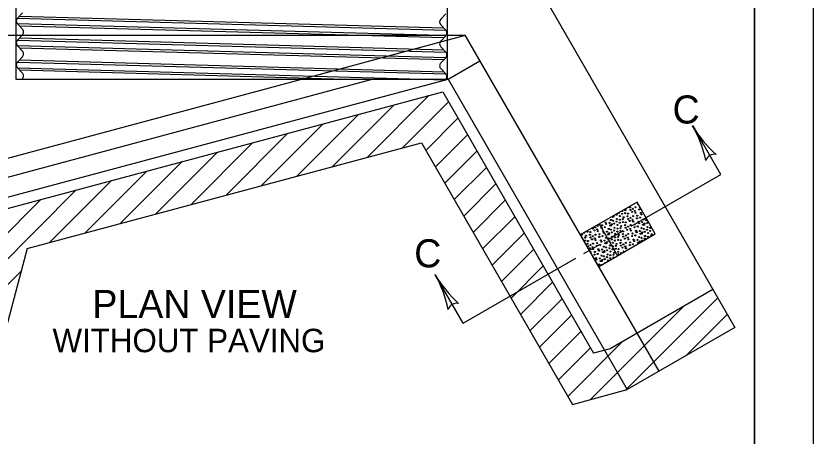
# Model space of a CAD drawing. Extents: x 1000 to 1036.3, y 1000 to 1022.
# Drawn here: x 1029.18 to 1036, y 1010.18 to 1013.77 of the extents above; entities that cross this region are included whole.
import ezdxf

# ---------------------------------------------------------------- set-up
doc = ezdxf.new("R2010")
doc.units = 0
for name, color, linetype in [('Level 1', 7, 'Continuous'), ('Level 10', 7, 'Continuous'), ('Level 11', 7, 'Continuous')]:
    doc.layers.add(name, color=color, linetype=linetype)

msp = doc.modelspace()

# ---------------------------------------------------------------- linework, layer by layer
at = {"layer": 'Level 1'}
for p, q in [((1029.1843, 1014.3558), (1029.1843, 1013.2308)), ((1032.8718, 1014.3558), (1032.8718, 1013.2308)), ((1033.4563, 1014.3558), (1035.3303, 1011.1098)), ((1029.2401, 1013.7967), (1029.1969, 1013.7515)), ((1029.1969, 1013.7515), (1032.86, 1013.6497)), ((1029.2143, 1013.7697), (1032.8417, 1013.669)), ((1032.86, 1013.7887), (1032.8169, 1013.7435)), ((1029.1969, 1013.703), (1029.2401, 1013.6577)), ((1032.7088, 1013.6054), (1029.1969, 1013.703)), ((1032.017, 1013.6059), (1029.2153, 1013.6837)), ((1032.8169, 1013.695), (1032.86, 1013.6497)), ((1033.0246, 1013.6036), (1028.6454, 1012.4286)), ((1028.9609, 1013.6058), (1033.0233, 1013.6058)), ((1029.2355, 1013.6045), (1029.1969, 1013.564)), ((1029.2401, 1013.6092), (1029.2372, 1013.6063)), ((1032.8426, 1013.583), (1032.0206, 1013.6057)), ((1032.86, 1013.6012), (1032.7126, 1013.6053)), ((1032.86, 1013.6012), (1032.8169, 1013.556)), ((1033.0233, 1013.6058), (1034.6807, 1010.7348)), ((1029.1969, 1013.564), (1032.86, 1013.4622)), ((1029.2143, 1013.5822), (1032.8417, 1013.4815)), ((1029.1969, 1013.5155), (1029.2401, 1013.4702)), ((1032.86, 1013.4137), (1029.1969, 1013.5155)), ((1032.8426, 1013.3955), (1029.2153, 1013.4962)), ((1032.8169, 1013.5075), (1032.86, 1013.4622)), ((1029.2401, 1013.4217), (1029.1969, 1013.3765)), ((1029.2143, 1013.3947), (1032.8417, 1013.294)), ((1032.86, 1013.4137), (1032.8169, 1013.3685)), ((1032.879, 1013.2308), (1033.1497, 1013.3871)), ((1029.1969, 1013.3765), (1032.86, 1013.2747)), ((1029.1969, 1013.328), (1029.2401, 1013.2827)), ((1029.1969, 1013.328), (1032.8592, 1013.2255)), ((1032.8169, 1013.32), (1032.86, 1013.2747)), ((1029.2153, 1013.3087), (1031.9965, 1013.2308)), ((1028.8988, 1012.1666), (1032.879, 1013.2308)), ((1032.2384, 1013.2308), (1028.9472, 1012.3478)), ((1029.1843, 1013.2308), (1032.8718, 1013.2308)), ((1032.879, 1013.2308), (1034.4102, 1010.5786)), ((1028.9752, 1012.09), (1032.8338, 1013.1217)), ((1032.8338, 1013.1217), (1034.1226, 1010.8892)), ((1032.1862, 1012.5604), (1032.716, 1013.0902)), ((1031.8846, 1012.4797), (1032.4143, 1013.0095)), ((1032.4878, 1012.6411), (1032.8831, 1013.0362)), ((1031.583, 1012.3992), (1032.1128, 1012.9289)), ((1031.2813, 1012.3185), (1031.8112, 1012.8483)), ((1032.6894, 1012.6217), (1032.9639, 1012.8962)), ((1035.0286, 1012.7312), (1034.9705, 1012.8318)), ((1035.0285, 1012.7315), (1034.9706, 1012.8318)), ((1035.2101, 1012.4169), (1034.9706, 1012.8318)), ((1030.9797, 1012.2378), (1031.5095, 1012.7676)), ((1032.7703, 1012.4816), (1033.0448, 1012.7561)), ((1035.0456, 1012.7017), (1035.0339, 1012.7221)), ((1035.0461, 1012.7011), (1035.0343, 1012.7214)), ((1029.2814, 1011.7837), (1032.6527, 1012.6852)), ((1030.6782, 1012.1572), (1031.2079, 1012.687)), ((1032.6527, 1012.6852), (1033.9421, 1010.4518)), ((1035.0636, 1012.6707), (1035.0519, 1012.691)), ((1035.0641, 1012.6698), (1035.0523, 1012.6902)), ((1030.3765, 1012.0766), (1030.9062, 1012.6063)), ((1032.8512, 1012.3415), (1033.1257, 1012.616)), ((1030.0749, 1011.9959), (1030.6047, 1012.5257)), ((1029.7732, 1011.9153), (1030.3031, 1012.445)), ((1032.932, 1012.2014), (1033.2066, 1012.4759)), ((1029.4717, 1011.8346), (1030.0014, 1012.3644)), ((1034.4451, 1011.9752), (1035.2101, 1012.4169)), ((1033.0129, 1012.0613), (1033.2874, 1012.3358)), ((1028.7808, 1011.3647), (1029.6998, 1012.2837)), ((1028.8618, 1011.6666), (1029.3982, 1012.2031)), ((1033.0938, 1011.9212), (1033.3683, 1012.1957)), ((1033.1747, 1011.7811), (1033.4492, 1012.0556)), ((1034.1707, 1011.9931), (1034.327, 1011.7225)), ((1033.2556, 1011.641), (1033.5301, 1011.9155)), ((1034.2421, 1011.8581), (1034.3774, 1011.9362)), ((1034.0392, 1011.7409), (1034.1745, 1011.819)), ((1029.2814, 1011.7837), (1028.5322, 1008.9878)), ((1033.3364, 1011.5009), (1033.6109, 1011.7754)), ((1033.0076, 1011.1453), (1033.9715, 1011.7018)), ((1033.4173, 1011.3608), (1033.6918, 1011.6353)), ((1028.7, 1011.0629), (1029.2304, 1011.5933)), ((1032.8262, 1011.4596), (1032.7681, 1011.5602)), ((1032.826, 1011.4598), (1032.7681, 1011.5602)), ((1033.0076, 1011.1453), (1032.7681, 1011.5602)), ((1033.4982, 1011.2207), (1033.7727, 1011.4952)), ((1032.8432, 1011.4301), (1032.8314, 1011.4504)), ((1032.8436, 1011.4294), (1032.8318, 1011.4497)), ((1032.8612, 1011.399), (1032.8494, 1011.4193)), ((1032.8616, 1011.3982), (1032.8498, 1011.4185)), ((1035.1427, 1011.4345), (1034.2649, 1010.9277)), ((1033.5791, 1011.0807), (1033.8536, 1011.3552)), ((1034.4, 1010.5757), (1035.1852, 1011.361)), ((1034.097, 1010.4937), (1034.8943, 1011.2911)), ((1033.6599, 1010.9406), (1033.9344, 1011.2151)), ((1034.9154, 1010.8702), (1035.2661, 1011.2209)), ((1033.7408, 1010.8005), (1034.0153, 1011.075)), ((1035.3303, 1011.1097), (1034.4102, 1010.5785)), ((1033.8217, 1010.6603), (1034.0962, 1010.9348)), ((1033.9026, 1010.5202), (1034.3715, 1010.9892)), ((1034.2649, 1010.9277), (1034.1226, 1010.8892)), ((1033.9421, 1010.4518), (1034.4102, 1010.5785))]:
    msp.add_line(p, q, dxfattribs=at)
msp.add_lwpolyline([(1034.1642, 1011.6285), (1034.6512, 1011.9097), (1034.495, 1012.1803), (1034.0079, 1011.8991)], close=True, dxfattribs=at)
for centre in [(1034.3937, 1012.0857), (1034.3945, 1012.1104), (1034.4347, 1012.135), (1034.4384, 1012.1128), (1034.4522, 1012.096), (1034.4593, 1012.1226), (1034.4766, 1012.1045), (1034.4812, 1012.136), (1034.482, 1012.0889), (1034.5147, 1012.1174), (1034.5268, 1012.0873), (1034.2725, 1012.0271), (1034.2917, 1012.021), (1034.2946, 1012.0568), (1034.32, 1012.0727), (1034.3229, 1012.0367), (1034.348, 1012.03), (1034.3487, 1012.0612), (1034.3672, 1012.0803), (1034.3742, 1012.0345), (1034.3805, 1012.0508), (1034.4144, 1012.059), (1034.4177, 1012.0821), (1034.4181, 1012.0368), (1034.4318, 1012.02), (1034.439, 1012.0466), (1034.4562, 1012.0286), (1034.4608, 1012.06), (1034.4943, 1012.0414), (1034.4965, 1012.0639), (1034.521, 1012.0477), (1034.5322, 1012.0755), (1034.5536, 1012.0332), (1034.5729, 1012.0271), (1034.1166, 1011.9547), (1034.1375, 1011.9645), (1034.1593, 1011.9779), (1034.1928, 1011.9593), (1034.195, 1011.9818), (1034.2195, 1011.9656), (1034.2253, 1012.0052), (1034.2308, 1011.9934), (1034.2521, 1011.9511), (1034.2584, 1012.003), (1034.2648, 1011.9804), (1034.2742, 1011.9808), (1034.2777, 1011.9901), (1034.2996, 1011.9968), (1034.3025, 1011.9607), (1034.3195, 1012.0135), (1034.3276, 1011.954), (1034.3283, 1011.9852), (1034.3469, 1012.0043), (1034.3538, 1011.9585), (1034.3601, 1011.9748), (1034.3733, 1012.0097), (1034.394, 1011.983), (1034.3974, 1012.0062), (1034.3977, 1011.9609), (1034.4186, 1011.9707), (1034.4359, 1011.9526), (1034.4404, 1011.984), (1034.4617, 1012.013), (1034.4739, 1011.9654), (1034.4761, 1011.9879), (1034.5006, 1011.9718), (1034.5064, 1012.0113), (1034.5119, 1011.9995), (1034.5333, 1011.9572), (1034.5395, 1012.0091), (1034.5459, 1011.9865), (1034.5525, 1011.9511), (1034.5553, 1011.9869), (1034.5588, 1011.9962), (1034.5808, 1012.0029), (1034.5836, 1011.9668), (1034.6087, 1011.9601), (1034.0268, 1011.9031), (1034.0586, 1011.8927), (1034.0718, 1011.9276), (1034.0925, 1011.9009), (1034.0959, 1011.9241), (1034.1171, 1011.8886), (1034.1304, 1011.9379), (1034.139, 1011.9019), (1034.1547, 1011.9465), (1034.1602, 1011.9309), (1034.1725, 1011.8833), (1034.1746, 1011.9058), (1034.1991, 1011.8897), (1034.2049, 1011.9292), (1034.2104, 1011.9174), (1034.238, 1011.927), (1034.2445, 1011.9044), (1034.2539, 1011.9048), (1034.2573, 1011.9141), (1034.2714, 1011.945), (1034.2793, 1011.9208), (1034.2821, 1011.8847), (1034.2992, 1011.9376), (1034.3079, 1011.9092), (1034.3265, 1011.9283), (1034.3334, 1011.8825), (1034.3397, 1011.8988), (1034.3529, 1011.9337), (1034.3736, 1011.907), (1034.377, 1011.9302), (1034.3773, 1011.8849), (1034.3982, 1011.8947), (1034.4115, 1011.944), (1034.4201, 1011.9081), (1034.4413, 1011.937), (1034.4536, 1011.8895), (1034.4558, 1011.912), (1034.4802, 1011.8958), (1034.486, 1011.9353), (1034.4915, 1011.9235), (1034.5129, 1011.8812), (1034.5191, 1011.9332), (1034.5256, 1011.9105), (1034.535, 1011.9109), (1034.5384, 1011.9203), (1034.5604, 1011.9269), (1034.5633, 1011.8908), (1034.5803, 1011.9437), (1034.5884, 1011.8841), (1034.5891, 1011.9154), (1034.6076, 1011.9344), (1034.6209, 1011.9049), (1034.0515, 1011.8516), (1034.0523, 1011.8764), (1034.0722, 1011.8249), (1034.0755, 1011.8481), (1034.0962, 1011.8788), (1034.0968, 1011.8126), (1034.11, 1011.8619), (1034.1186, 1011.826), (1034.1344, 1011.8705), (1034.1398, 1011.8549), (1034.1543, 1011.8299), (1034.1788, 1011.8137), (1034.1846, 1011.8532), (1034.19, 1011.8414), (1034.2176, 1011.8511), (1034.2241, 1011.8284), (1034.2318, 1011.8751), (1034.2335, 1011.8288), (1034.237, 1011.8382), (1034.251, 1011.869), (1034.2589, 1011.8448), (1034.2788, 1011.8616), (1034.2876, 1011.8333), (1034.3061, 1011.8523), (1034.3072, 1011.878), (1034.3194, 1011.8228), (1034.3326, 1011.8577), (1034.3533, 1011.831), (1034.3566, 1011.8542), (1034.3779, 1011.8187), (1034.3911, 1011.868), (1034.3997, 1011.8321), (1034.4155, 1011.8766), (1034.4209, 1011.861), (1034.4332, 1011.8135), (1034.4354, 1011.836), (1034.4599, 1011.8198), (1034.4657, 1011.8593), (1034.4712, 1011.8475), (1034.4988, 1011.8572), (1034.5052, 1011.8346), (1034.5181, 1011.8443), (1034.5321, 1011.8751), (1034.54, 1011.8509), (1034.5599, 1011.8677), (1034.0759, 1011.8028), (1034.0896, 1011.7859), (1034.114, 1011.7945), (1034.1194, 1011.7789), (1034.1339, 1011.7539), (1034.1521, 1011.8074), (1034.1642, 1011.7772), (1034.1697, 1011.7654), (1034.1973, 1011.7751), (1034.2037, 1011.7525), (1034.2114, 1011.7991), (1034.2131, 1011.7528), (1034.2166, 1011.7622), (1034.2307, 1011.793), (1034.2386, 1011.7688), (1034.2585, 1011.7856), (1034.2618, 1011.8087), (1034.2672, 1011.7573), (1034.2858, 1011.7763), (1034.2869, 1011.802), (1034.299, 1011.7468), (1034.3122, 1011.7818), (1034.3131, 1011.8065), (1034.3329, 1011.755), (1034.3363, 1011.7782), (1034.357, 1011.8089), (1034.3708, 1011.792), (1034.3951, 1011.8006), (1034.4006, 1011.785), (1034.1317, 1011.7314), (1034.1438, 1011.7012), (1034.1493, 1011.6894), (1034.1584, 1011.7377), (1034.1769, 1011.6991), (1034.1834, 1011.6765), (1034.191, 1011.7232), (1034.1928, 1011.6768), (1034.1962, 1011.6862), (1034.2103, 1011.7171), (1034.2182, 1011.6928), (1034.2381, 1011.7096), (1034.2414, 1011.7327), (1034.2654, 1011.7003), (1034.2665, 1011.726), (1034.2927, 1011.7305), (1034.1707, 1011.6472)]:
    msp.add_circle(centre, 0.00452, dxfattribs=at)
for centre, radius, start, end in [((1029.2224, 1013.7272), 0.0352, 134.92811, 224.10089), ((1032.8423, 1013.7192), 0.0352, 134.92811, 224.10089), ((1029.2146, 1013.6335), 0.0352, 313.91771, 48.78532), ((1032.8345, 1013.6255), 0.0352, 325.35202, 48.78532), ((1032.8345, 1013.6255), 0.0352, 313.91771, 321.91248), ((1029.2224, 1013.5397), 0.0352, 134.24757, 227.48019), ((1032.8423, 1013.5317), 0.0352, 134.24757, 227.48019), ((1029.2146, 1013.446), 0.0352, 312.67749, 46.29541), ((1032.8345, 1013.438), 0.0352, 312.67749, 46.29541), ((1029.2224, 1013.3522), 0.0352, 133.18974, 226.66342), ((1032.8423, 1013.3442), 0.0352, 133.18974, 226.66342), ((1029.2146, 1013.2585), 0.0352, 314.6763, 47.13718), ((1032.8345, 1013.2505), 0.0352, 314.6763, 47.13718), ((1035.817, 1013.3205), 0.9773, 209.98778, 210), ((1035.817, 1013.3205), 0.9773, 210, 228.66878), ((1034.1242, 1012.3432), 0.9773, 11.34716, 29.99389), ((1035.1563, 1012.51), 0.0782, 78.7746, 160.89129), ((1034.4726, 1012.172), 0.00452, 271.82439, 328.18131), ((1034.4969, 1012.1805), 0.00452, 199.88988, 276.87259), ((1034.5024, 1012.1649), 0.00452, 103.00331, 317.00579), ((1034.3399, 1012.0895), 0.00452, 196.18566, 43.82004), ((1034.3683, 1012.1059), 0.00452, 196.16433, 43.84137), ((1034.4008, 1012.1267), 0.00452, 218.73372, 21.27198), ((1034.5168, 1012.1399), 0.00452, 103.36338, 316.64572), ((1034.2852, 1012.0564), 0.00452, 177.88426, 62.12144), ((1034.298, 1012.0661), 0.00452, 204.5641, 35.44161), ((1034.5663, 1012.0625), 0.00452, 158.70778, 261.30131), ((1034.0454, 1011.9222), 0.00452, 226.27825, 13.72745), ((1034.6146, 1011.8886), 0.00452, 29.51649, 210.48921), ((1034.6341, 1011.9398), 0.00452, 122.05147, 297.95763), ((1034.0261, 1011.8719), 0.00452, 271.40737, 148.60173), ((1034.5146, 1011.8349), 0.00452, 338.78816, 261.21754), ((1034.0982, 1011.75), 0.00452, 246.02054, 173.98856), ((1034.3794, 1011.7561), 0.00452, 350.38172, 249.62398), ((1034.2469, 1011.6813), 0.00452, 315.08498, 284.92072), ((1034.2919, 1011.7058), 0.00452, 347.3184, 252.6873), ((1034.3366, 1011.7329), 0.00452, 322.29327, 277.71243), ((1034.3575, 1011.7427), 0.00452, 0.7968, 239.2089), ((1034.1899, 1011.6411), 0.00452, 56.28145, 183.72425), ((1034.2211, 1011.6568), 0.00452, 91.66783, 148.33787), ((1033.6145, 1012.0488), 0.9773, 209.98778, 210), ((1033.6145, 1012.0488), 0.9773, 210, 228.66878), ((1031.9217, 1011.0715), 0.9773, 11.34716, 29.99389), ((1032.9538, 1011.2382), 0.0782, 78.7746, 160.89129)]:
    msp.add_arc(centre, radius, start, end, dxfattribs=at)
at = {"layer": 'Level 10'}
for p, q in [((1036, 1022), (1036, 1000)), ((1035.5, 1021.5), (1035.5, 1000.5))]:
    msp.add_line(p, q, dxfattribs=at)
at = {"layer": 'Level 11'}
msp.add_lwpolyline([(1007, 1000.5), (1035.5, 1000.5), (1035.5, 1021.5), (1007, 1021.5)], close=True, dxfattribs=at)

# ---------------------------------------------------------------- texts
at = {"layer": 'Level 1'}
for s, height, p in [('C', 0.24, (1034.7986, 1012.8513)), ('C', 0.24, (1032.5896, 1011.6227)), ('PLAN VIEW', 0.24, (1029.8379, 1011.1897)), ('WITHOUT PAVING', 0.2, (1029.4972, 1010.8979))]:
    msp.add_text(s, height=height, dxfattribs=at).set_placement(p)

doc.saveas('drawing.dxf')
